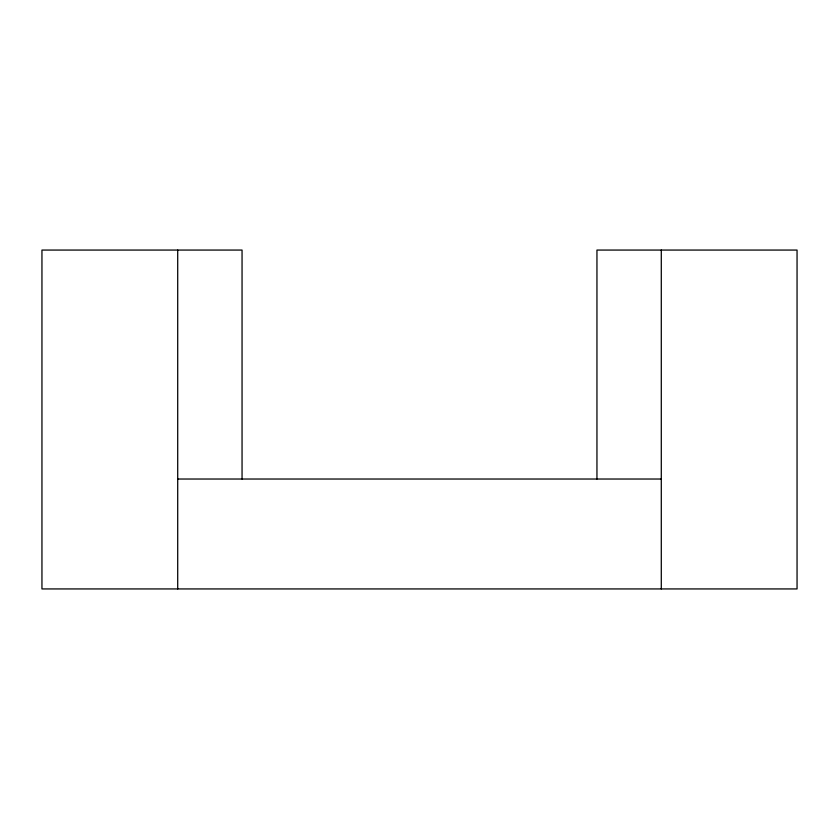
<?xml version="1.0" encoding="UTF-8"?>
<svg xmlns="http://www.w3.org/2000/svg" width="839" height="839" viewBox="0 0 839 839"><rect width="100%" height="100%" fill="white"/><g stroke="black" fill="none" stroke-linecap="round" stroke-linejoin="round"><path stroke-width="1.26" d="M177.711 479.027L661.289 479.027M661.289 250.064L661.289 588.936M596.949 479.027L596.949 250.064L797.05 250.064L797.05 588.936L41.95 588.936L41.95 250.064L242.052 250.064L242.052 479.027M177.711 250.064L177.711 588.936"/></g></svg>
